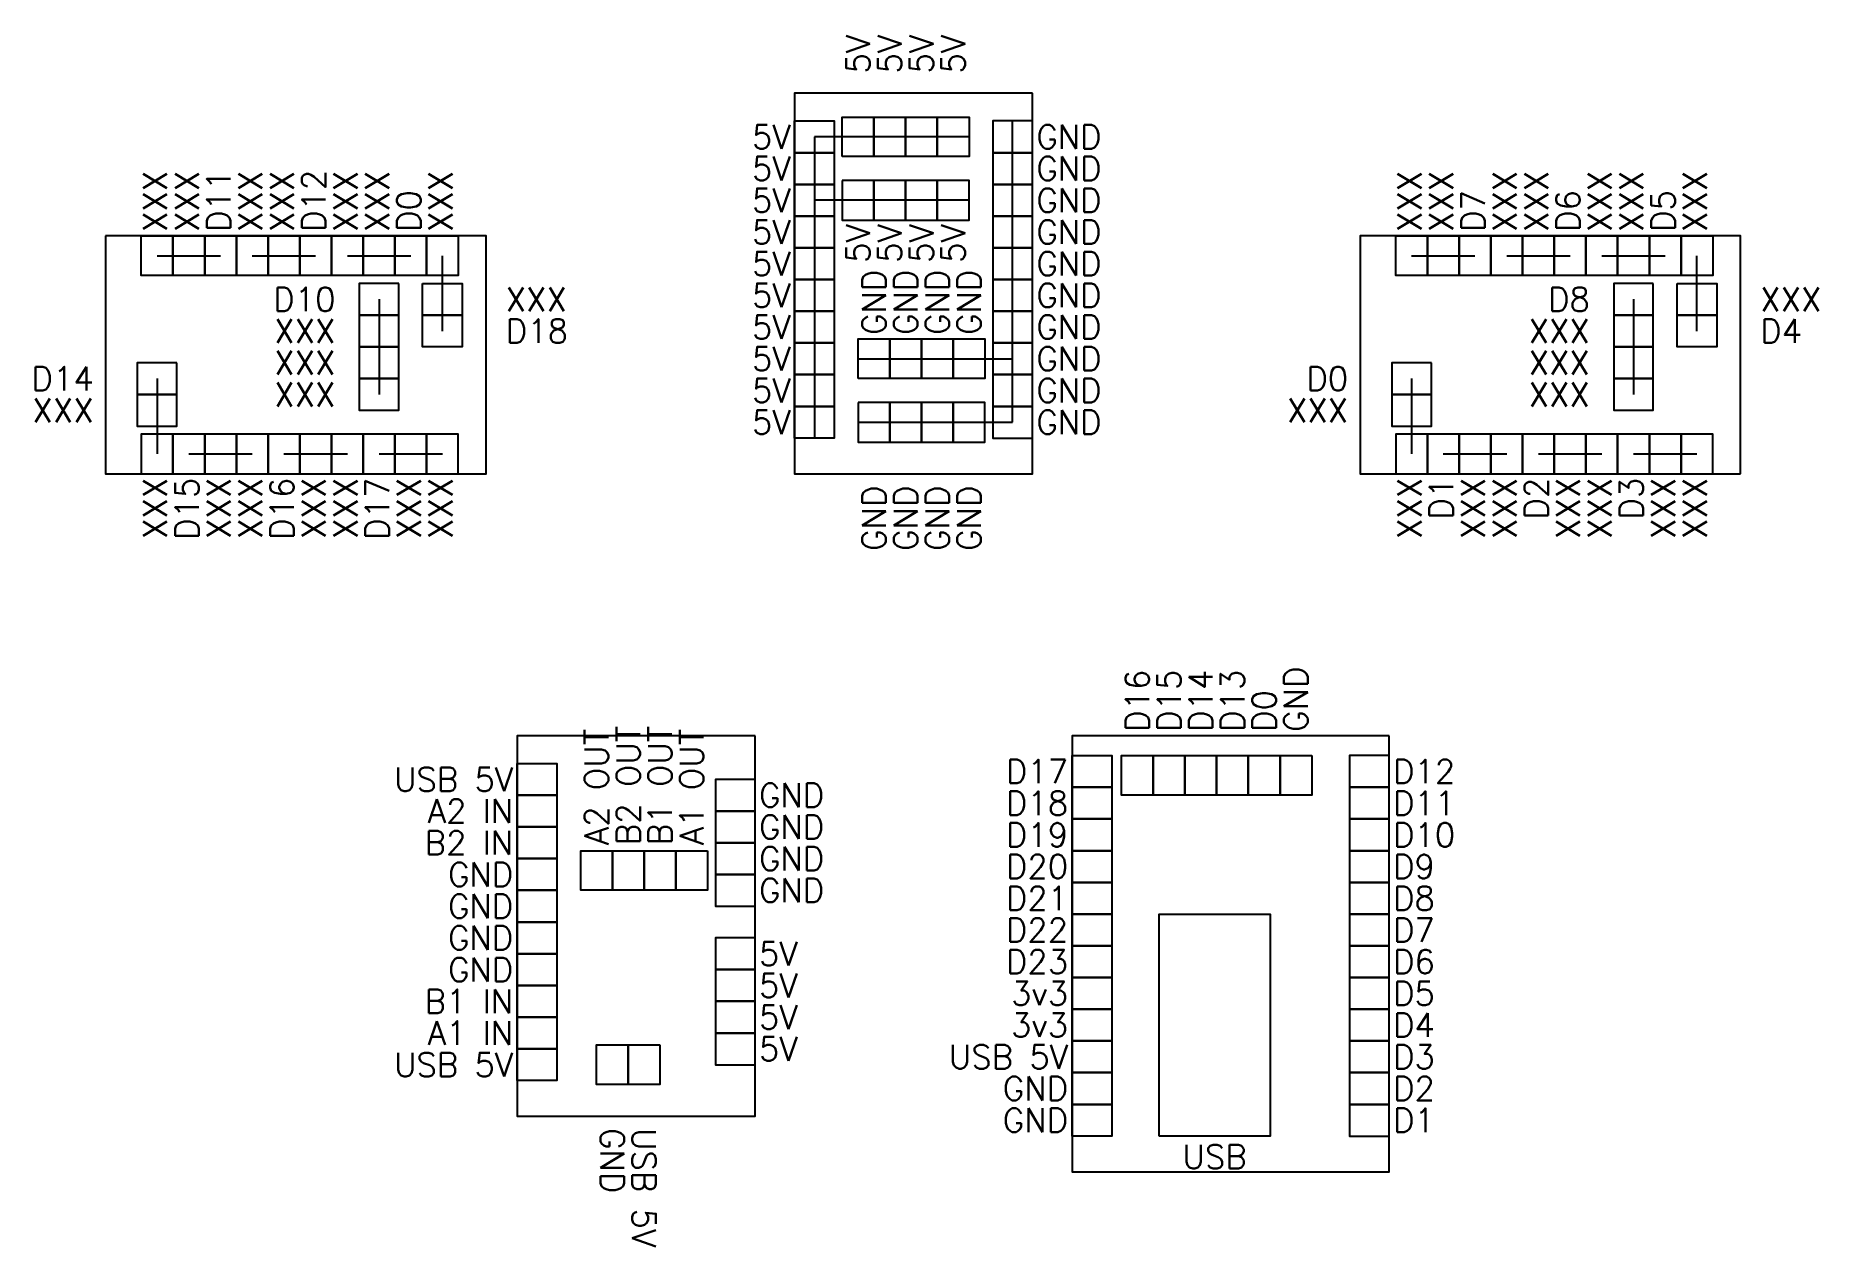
# Model space of a CAD drawing. Header units: inches. Extents: x -0.4 to 10.8, y -0.5 to 7.2.
import ezdxf

# ---------------------------------------------------------------- set-up
doc = ezdxf.new("R2010")
doc.units = ezdxf.units.IN
doc.header["$MEASUREMENT"] = 0
doc.styles.get("Standard").update_dxf_attribs({"font": 'romans.shx'})

msp = doc.modelspace()

# ---------------------------------------------------------------- linework, layer by layer
for p, q in [((5.447, 6.528), (4.472, 6.528)), ((4.472, 6.528), (4.472, 4.628)), ((5.722, 4.728), (5.722, 6.628)), ((5.447, 6.128), (4.472, 6.128)), ((0.325, 5.778), (0.725, 5.778)), ((0.925, 5.778), (1.325, 5.778)), ((1.525, 5.778), (1.925, 5.778)), ((2.125, 5.303), (2.125, 5.778)), ((8.239, 5.778), (8.639, 5.778)), ((8.839, 5.778), (9.239, 5.778)), ((9.439, 5.778), (9.839, 5.778)), ((10.039, 5.303), (10.039, 5.778)), ((1.725, 5.503), (1.725, 4.903)), ((9.639, 5.503), (9.639, 4.903)), ((4.747, 5.128), (5.722, 5.128)), ((0.325, 5.003), (0.325, 4.528)), ((8.239, 5.003), (8.239, 4.528)), ((4.747, 4.728), (5.722, 4.728)), ((0.525, 4.528), (0.925, 4.528)), ((1.125, 4.528), (1.525, 4.528)), ((1.725, 4.528), (2.125, 4.528)), ((8.439, 4.528), (8.839, 4.528)), ((9.039, 4.528), (9.439, 4.528)), ((9.639, 4.528), (10.039, 4.528))]:
    msp.add_line(p, q)
for points in [[(5.847, 6.803), (4.347, 6.803), (4.347, 4.403), (5.847, 4.403)], [(4.647, 6.403), (4.647, 6.653), (4.847, 6.653), (4.847, 6.403)], [(4.847, 6.403), (4.847, 6.653), (5.047, 6.653), (5.047, 6.403)], [(5.047, 6.403), (5.047, 6.653), (5.247, 6.653), (5.247, 6.403)], [(5.247, 6.403), (5.247, 6.653), (5.447, 6.653), (5.447, 6.403)], [(4.347, 6.628), (4.597, 6.628), (4.597, 6.428), (4.347, 6.428)], [(5.847, 6.628), (5.597, 6.628), (5.597, 6.428), (5.847, 6.428)], [(4.347, 6.428), (4.597, 6.428), (4.597, 6.228), (4.347, 6.228)], [(5.847, 6.428), (5.597, 6.428), (5.597, 6.228), (5.847, 6.228)], [(4.347, 6.228), (4.597, 6.228), (4.597, 6.028), (4.347, 6.028)], [(4.647, 6.253), (4.647, 6.003), (4.847, 6.003), (4.847, 6.253)], [(4.847, 6.253), (4.847, 6.003), (5.047, 6.003), (5.047, 6.253)], [(5.047, 6.253), (5.047, 6.003), (5.247, 6.003), (5.247, 6.253)], [(5.247, 6.253), (5.247, 6.003), (5.447, 6.003), (5.447, 6.253)], [(5.847, 6.228), (5.597, 6.228), (5.597, 6.028), (5.847, 6.028)], [(4.347, 6.028), (4.597, 6.028), (4.597, 5.828), (4.347, 5.828)], [(5.847, 6.028), (5.597, 6.028), (5.597, 5.828), (5.847, 5.828)], [(0, 5.903), (0, 4.403), (2.4, 4.403), (2.4, 5.903)], [(0.425, 5.903), (0.425, 5.653), (0.225, 5.653), (0.225, 5.903)], [(0.625, 5.903), (0.625, 5.653), (0.425, 5.653), (0.425, 5.903)], [(0.825, 5.903), (0.825, 5.653), (0.625, 5.653), (0.625, 5.903)], [(1.025, 5.903), (1.025, 5.653), (0.825, 5.653), (0.825, 5.903)], [(1.225, 5.903), (1.225, 5.653), (1.025, 5.653), (1.025, 5.903)], [(1.425, 5.903), (1.425, 5.653), (1.225, 5.653), (1.225, 5.903)], [(1.625, 5.903), (1.625, 5.653), (1.425, 5.653), (1.425, 5.903)], [(1.825, 5.903), (1.825, 5.653), (1.625, 5.653), (1.625, 5.903)], [(2.025, 5.903), (2.025, 5.653), (1.825, 5.653), (1.825, 5.903)], [(2.225, 5.903), (2.225, 5.653), (2.025, 5.653), (2.025, 5.903)], [(10.314, 4.403), (10.314, 5.903), (7.914, 5.903), (7.914, 4.403)], [(8.339, 5.903), (8.339, 5.653), (8.139, 5.653), (8.139, 5.903)], [(8.539, 5.903), (8.539, 5.653), (8.339, 5.653), (8.339, 5.903)], [(8.739, 5.903), (8.739, 5.653), (8.539, 5.653), (8.539, 5.903)], [(8.939, 5.903), (8.939, 5.653), (8.739, 5.653), (8.739, 5.903)], [(9.139, 5.903), (9.139, 5.653), (8.939, 5.653), (8.939, 5.903)], [(9.339, 5.903), (9.339, 5.653), (9.139, 5.653), (9.139, 5.903)], [(9.539, 5.903), (9.539, 5.653), (9.339, 5.653), (9.339, 5.903)], [(9.739, 5.903), (9.739, 5.653), (9.539, 5.653), (9.539, 5.903)], [(9.939, 5.903), (9.939, 5.653), (9.739, 5.653), (9.739, 5.903)], [(10.139, 5.903), (10.139, 5.653), (9.939, 5.653), (9.939, 5.903)], [(4.347, 5.828), (4.597, 5.828), (4.597, 5.628), (4.347, 5.628)], [(5.847, 5.828), (5.597, 5.828), (5.597, 5.628), (5.847, 5.628)], [(4.347, 5.628), (4.597, 5.628), (4.597, 5.428), (4.347, 5.428)], [(5.847, 5.628), (5.597, 5.628), (5.597, 5.428), (5.847, 5.428)], [(1.85, 5.603), (1.6, 5.603), (1.6, 5.403), (1.85, 5.403)], [(2, 5.603), (2.25, 5.603), (2.25, 5.403), (2, 5.403)], [(9.764, 5.603), (9.514, 5.603), (9.514, 5.403), (9.764, 5.403)], [(9.914, 5.603), (10.164, 5.603), (10.164, 5.403), (9.914, 5.403)], [(1.85, 5.403), (1.6, 5.403), (1.6, 5.203), (1.85, 5.203)], [(2, 5.403), (2.25, 5.403), (2.25, 5.203), (2, 5.203)], [(4.347, 5.428), (4.597, 5.428), (4.597, 5.228), (4.347, 5.228)], [(5.847, 5.428), (5.597, 5.428), (5.597, 5.228), (5.847, 5.228)], [(9.764, 5.403), (9.514, 5.403), (9.514, 5.203), (9.764, 5.203)], [(9.914, 5.403), (10.164, 5.403), (10.164, 5.203), (9.914, 5.203)], [(1.85, 5.203), (1.6, 5.203), (1.6, 5.003), (1.85, 5.003)], [(4.347, 5.228), (4.597, 5.228), (4.597, 5.028), (4.347, 5.028)], [(4.747, 5.003), (4.747, 5.253), (4.947, 5.253), (4.947, 5.003)], [(4.947, 5.003), (4.947, 5.253), (5.147, 5.253), (5.147, 5.003)], [(5.147, 5.003), (5.147, 5.253), (5.347, 5.253), (5.347, 5.003)], [(5.347, 5.003), (5.347, 5.253), (5.547, 5.253), (5.547, 5.003)], [(5.847, 5.228), (5.597, 5.228), (5.597, 5.028), (5.847, 5.028)], [(9.764, 5.203), (9.514, 5.203), (9.514, 5.003), (9.764, 5.003)], [(0.45, 5.103), (0.2, 5.103), (0.2, 4.903), (0.45, 4.903)], [(8.364, 5.103), (8.114, 5.103), (8.114, 4.903), (8.364, 4.903)], [(1.85, 5.003), (1.6, 5.003), (1.6, 4.803), (1.85, 4.803)], [(4.347, 5.028), (4.597, 5.028), (4.597, 4.828), (4.347, 4.828)], [(5.847, 5.028), (5.597, 5.028), (5.597, 4.828), (5.847, 4.828)], [(9.764, 5.003), (9.514, 5.003), (9.514, 4.803), (9.764, 4.803)], [(0.45, 4.903), (0.2, 4.903), (0.2, 4.703), (0.45, 4.703)], [(4.747, 4.853), (4.747, 4.603), (4.947, 4.603), (4.947, 4.853)], [(4.947, 4.853), (4.947, 4.603), (5.147, 4.603), (5.147, 4.853)], [(5.147, 4.853), (5.147, 4.603), (5.347, 4.603), (5.347, 4.853)], [(5.347, 4.853), (5.347, 4.603), (5.547, 4.603), (5.547, 4.853)], [(8.364, 4.903), (8.114, 4.903), (8.114, 4.703), (8.364, 4.703)], [(4.347, 4.828), (4.597, 4.828), (4.597, 4.628), (4.347, 4.628)], [(5.847, 4.828), (5.597, 4.828), (5.597, 4.628), (5.847, 4.628)], [(0.425, 4.403), (0.425, 4.653), (0.225, 4.653), (0.225, 4.403)], [(0.625, 4.403), (0.625, 4.653), (0.425, 4.653), (0.425, 4.403)], [(0.825, 4.403), (0.825, 4.653), (0.625, 4.653), (0.625, 4.403)], [(1.025, 4.403), (1.025, 4.653), (0.825, 4.653), (0.825, 4.403)], [(1.225, 4.403), (1.225, 4.653), (1.025, 4.653), (1.025, 4.403)], [(1.425, 4.403), (1.425, 4.653), (1.225, 4.653), (1.225, 4.403)], [(1.625, 4.403), (1.625, 4.653), (1.425, 4.653), (1.425, 4.403)], [(1.825, 4.403), (1.825, 4.653), (1.625, 4.653), (1.625, 4.403)], [(2.025, 4.403), (2.025, 4.653), (1.825, 4.653), (1.825, 4.403)], [(2.225, 4.403), (2.225, 4.653), (2.025, 4.653), (2.025, 4.403)], [(8.339, 4.403), (8.339, 4.653), (8.139, 4.653), (8.139, 4.403)], [(8.539, 4.403), (8.539, 4.653), (8.339, 4.653), (8.339, 4.403)], [(8.739, 4.403), (8.739, 4.653), (8.539, 4.653), (8.539, 4.403)], [(8.939, 4.403), (8.939, 4.653), (8.739, 4.653), (8.739, 4.403)], [(9.139, 4.403), (9.139, 4.653), (8.939, 4.653), (8.939, 4.403)], [(9.339, 4.403), (9.339, 4.653), (9.139, 4.653), (9.139, 4.403)], [(9.539, 4.403), (9.539, 4.653), (9.339, 4.653), (9.339, 4.403)], [(9.739, 4.403), (9.739, 4.653), (9.539, 4.653), (9.539, 4.403)], [(9.939, 4.403), (9.939, 4.653), (9.739, 4.653), (9.739, 4.403)], [(10.139, 4.403), (10.139, 4.653), (9.939, 4.653), (9.939, 4.403)], [(4.097, 2.75), (2.597, 2.75), (2.597, 0.35), (4.097, 0.35)], [(8.097, 2.75), (6.097, 2.75), (6.097, 0), (8.097, 0)], [(6.097, 2.625), (6.347, 2.625), (6.347, 2.425), (6.097, 2.425)], [(6.609, 2.625), (6.609, 2.375), (6.409, 2.375), (6.409, 2.625)], [(6.809, 2.625), (6.809, 2.375), (6.609, 2.375), (6.609, 2.625)], [(7.009, 2.625), (7.009, 2.375), (6.809, 2.375), (6.809, 2.625)], [(7.209, 2.625), (7.209, 2.375), (7.009, 2.375), (7.009, 2.625)], [(7.409, 2.625), (7.409, 2.375), (7.209, 2.375), (7.209, 2.625)], [(7.609, 2.625), (7.609, 2.375), (7.409, 2.375), (7.409, 2.625)], [(8.097, 2.625), (7.847, 2.625), (7.847, 2.425), (8.097, 2.425)], [(2.597, 2.575), (2.847, 2.575), (2.847, 2.375), (2.597, 2.375)], [(4.097, 2.475), (3.847, 2.475), (3.847, 2.275), (4.097, 2.275)], [(2.597, 2.375), (2.847, 2.375), (2.847, 2.175), (2.597, 2.175)], [(6.097, 2.425), (6.347, 2.425), (6.347, 2.225), (6.097, 2.225)], [(8.097, 2.425), (7.847, 2.425), (7.847, 2.225), (8.097, 2.225)], [(4.097, 2.275), (3.847, 2.275), (3.847, 2.075), (4.097, 2.075)], [(2.597, 2.175), (2.847, 2.175), (2.847, 1.975), (2.597, 1.975)], [(6.097, 2.225), (6.347, 2.225), (6.347, 2.025), (6.097, 2.025)], [(8.097, 2.225), (7.847, 2.225), (7.847, 2.025), (8.097, 2.025)], [(3.197, 2.025), (3.197, 1.775), (2.997, 1.775), (2.997, 2.025)], [(3.397, 2.025), (3.397, 1.775), (3.197, 1.775), (3.197, 2.025)], [(3.597, 2.025), (3.597, 1.775), (3.397, 1.775), (3.397, 2.025)], [(3.797, 2.025), (3.797, 1.775), (3.597, 1.775), (3.597, 2.025)], [(4.097, 2.075), (3.847, 2.075), (3.847, 1.875), (4.097, 1.875)], [(6.097, 2.025), (6.347, 2.025), (6.347, 1.825), (6.097, 1.825)], [(8.097, 2.025), (7.847, 2.025), (7.847, 1.825), (8.097, 1.825)], [(2.597, 1.975), (2.847, 1.975), (2.847, 1.775), (2.597, 1.775)], [(4.097, 1.875), (3.847, 1.875), (3.847, 1.675), (4.097, 1.675)], [(6.097, 1.825), (6.347, 1.825), (6.347, 1.625), (6.097, 1.625)], [(8.097, 1.825), (7.847, 1.825), (7.847, 1.625), (8.097, 1.625)], [(2.597, 1.775), (2.847, 1.775), (2.847, 1.575), (2.597, 1.575)], [(2.597, 1.575), (2.847, 1.575), (2.847, 1.375), (2.597, 1.375)], [(6.097, 1.625), (6.347, 1.625), (6.347, 1.425), (6.097, 1.425)], [(6.647, 0.225), (6.647, 1.625), (7.347, 1.625), (7.347, 0.225)], [(8.097, 1.625), (7.847, 1.625), (7.847, 1.425), (8.097, 1.425)], [(4.097, 1.475), (3.847, 1.475), (3.847, 1.275), (4.097, 1.275)], [(2.597, 1.375), (2.847, 1.375), (2.847, 1.175), (2.597, 1.175)], [(6.097, 1.425), (6.347, 1.425), (6.347, 1.225), (6.097, 1.225)], [(8.097, 1.425), (7.847, 1.425), (7.847, 1.225), (8.097, 1.225)], [(4.097, 1.275), (3.847, 1.275), (3.847, 1.075), (4.097, 1.075)], [(2.597, 1.175), (2.847, 1.175), (2.847, 0.975), (2.597, 0.975)], [(6.097, 1.225), (6.347, 1.225), (6.347, 1.025), (6.097, 1.025)], [(8.097, 1.225), (7.847, 1.225), (7.847, 1.025), (8.097, 1.025)], [(4.097, 1.075), (3.847, 1.075), (3.847, 0.875), (4.097, 0.875)], [(6.097, 1.025), (6.347, 1.025), (6.347, 0.825), (6.097, 0.825)], [(8.097, 1.025), (7.847, 1.025), (7.847, 0.825), (8.097, 0.825)], [(2.597, 0.975), (2.847, 0.975), (2.847, 0.775), (2.597, 0.775)], [(3.297, 0.8), (3.297, 0.55), (3.097, 0.55), (3.097, 0.8)], [(3.497, 0.8), (3.497, 0.55), (3.297, 0.55), (3.297, 0.8)], [(4.097, 0.875), (3.847, 0.875), (3.847, 0.675), (4.097, 0.675)], [(6.097, 0.825), (6.347, 0.825), (6.347, 0.625), (6.097, 0.625)], [(8.097, 0.825), (7.847, 0.825), (7.847, 0.625), (8.097, 0.625)], [(2.597, 0.775), (2.847, 0.775), (2.847, 0.575), (2.597, 0.575)], [(6.097, 0.625), (6.347, 0.625), (6.347, 0.425), (6.097, 0.425)], [(8.097, 0.625), (7.847, 0.625), (7.847, 0.425), (8.097, 0.425)], [(6.097, 0.425), (6.347, 0.425), (6.347, 0.225), (6.097, 0.225)], [(8.097, 0.425), (7.847, 0.425), (7.847, 0.225), (8.097, 0.225)]]:
    msp.add_lwpolyline(points, close=True)

# ---------------------------------------------------------------- texts
at = {"char_height": 0.15}
for s, insert, attachment_point, rotation in [('5V', (4.672, 6.928), 1, 90), ('5V', (4.872, 6.928), 1, 90), ('5V', (5.072, 6.928), 1, 90), ('5V', (5.272, 6.928), 1, 90), ('D12', (1.238, 5.928), 1, 90), ('XXX', (0.237, 5.928), 1, 90), ('XXX', (0.438, 5.928), 1, 90), ('D11', (0.638, 5.928), 1, 90), ('XXX', (0.838, 5.928), 1, 90), ('XXX', (1.038, 5.928), 1, 90), ('XXX', (1.438, 5.928), 1, 90), ('XXX', (1.638, 5.928), 1, 90), ('XXX', (2.038, 5.928), 1, 90), ('XXX', (8.151, 5.928), 1, 90), ('XXX', (8.351, 5.928), 1, 90), ('XXX', (8.751, 5.928), 1, 90), ('XXX', (8.951, 5.928), 1, 90), ('XXX', (9.351, 5.928), 1, 90), ('XXX', (9.551, 5.928), 1, 90), ('XXX', (9.951, 5.928), 1, 90), ('D0', (1.838, 5.928), 1, 90), ('D7', (8.551, 5.928), 1, 90), ('D6', (9.151, 5.928), 1, 90), ('D5', (9.751, 5.928), 1, 90), ('5V', (4.672, 5.978), 3, 90), ('5V', (4.872, 5.978), 3, 90), ('5V', (5.072, 5.978), 3, 90), ('5V', (5.272, 5.978), 3, 90), ('GND', (4.772, 5.278), 1, 90), ('GND', (4.972, 5.278), 1, 90), ('GND', (5.172, 5.278), 1, 90), ('GND', (5.372, 5.278), 1, 90), ('XXX', (0.237, 4.378), 3, 90), ('D15', (0.438, 4.378), 3, 90), ('XXX', (0.638, 4.378), 3, 90), ('XXX', (0.838, 4.378), 3, 90), ('D16', (1.038, 4.378), 3, 90), ('XXX', (1.238, 4.378), 3, 90), ('XXX', (1.438, 4.378), 3, 90), ('D17', (1.638, 4.378), 3, 90), ('XXX', (1.838, 4.378), 3, 90), ('XXX', (2.038, 4.378), 3, 90), ('GND', (4.772, 4.328), 3, 90), ('GND', (4.972, 4.328), 3, 90), ('GND', (5.172, 4.328), 3, 90), ('GND', (5.372, 4.328), 3, 90), ('XXX', (8.151, 4.378), 3, 90), ('D1', (8.351, 4.378), 3, 90), ('XXX', (8.551, 4.378), 3, 90), ('XXX', (8.751, 4.378), 3, 90), ('D2', (8.951, 4.378), 3, 90), ('XXX', (9.151, 4.378), 3, 90), ('XXX', (9.351, 4.378), 3, 90), ('D3', (9.551, 4.378), 3, 90), ('XXX', (9.751, 4.378), 3, 90), ('XXX', (9.951, 4.378), 3, 90), ('D14', (6.834, 2.775), 1, 90), ('GND', (7.434, 2.775), 1, 90), ('D16', (6.434, 2.775), 1, 90), ('D15', (6.634, 2.775), 1, 90), ('D13', (7.034, 2.775), 1, 90), ('D0', (7.234, 2.775), 1, 90), ('A2 OUT', (3.172, 2.06), 7, 90), ('B2 OUT', (3.372, 2.06), 7, 90), ('B1 OUT', (3.422, 2.06), 1, 90), ('A1 OUT', (3.622, 2.06), 1, 90), ('GND', (3.272, 0.275), 1, 270), ('USB 5V', (3.472, 0.275), 1, 270)]:
    msp.add_mtext_dynamic_manual_height_columns(s, width=1.50888, gutter_width=4.101, heights=[0], dxfattribs=dict(at, insert=insert, attachment_point=attachment_point, rotation=rotation))
for s, width, insert, attachment_point in [('5V', 1.50888, (4.322, 6.528), 6), ('GND', 1.50888, (5.872, 6.528), 4), ('5V', 1.50888, (4.322, 6.328), 6), ('GND', 1.50888, (5.872, 6.328), 4), ('5V', 1.50888, (4.322, 6.128), 6), ('GND', 1.50888, (5.872, 6.128), 4), ('5V', 1.50888, (4.322, 5.928), 6), ('GND', 1.50888, (5.872, 5.928), 4), ('5V', 1.50888, (4.322, 5.728), 6), ('GND', 1.50888, (5.872, 5.728), 4), ('D10', 1.50888, (1.45, 5.503), 6), ('XXX', 1.50888, (2.525, 5.503), 4), ('5V', 1.50888, (4.322, 5.528), 6), ('GND', 1.50888, (5.872, 5.528), 4), ('D8', 1.50888, (9.364, 5.503), 6), ('XXX', 1.50888, (10.439, 5.503), 4), ('5V', 1.50888, (4.322, 5.328), 6), ('GND', 1.50888, (5.872, 5.328), 4), ('XXX', 1.50888, (1.45, 5.303), 6), ('D18', 1.50888, (2.525, 5.303), 4), ('XXX', 1.50888, (9.364, 5.303), 6), ('D4', 1.50888, (10.439, 5.303), 4), ('XXX', 1.50888, (1.45, 5.103), 6), ('5V', 1.50888, (4.322, 5.128), 6), ('GND', 1.50888, (5.872, 5.128), 4), ('XXX', 1.50888, (9.364, 5.103), 6), ('D14', 1.50888, (-0.075, 5.003), 6), ('D0', 1.50888, (7.839, 5.003), 6), ('XXX', 1.50888, (1.45, 4.903), 6), ('5V', 1.50888, (4.322, 4.928), 6), ('GND', 1.50888, (5.872, 4.928), 4), ('XXX', 1.50888, (9.364, 4.903), 6), ('XXX', 1.50888, (-0.075, 4.803), 6), ('XXX', 1.50888, (7.839, 4.803), 6), ('5V', 1.50888, (4.322, 4.728), 6), ('GND', 1.50888, (5.872, 4.728), 4), ('D17', 1.50888, (6.072, 2.525), 6), ('D12', 1.50888, (8.122, 2.525), 4), ('USB 5V', 2.56503, (2.572, 2.475), 6), ('GND', 1.50888, (4.122, 2.375), 4), ('D18', 1.50888, (6.072, 2.325), 6), ('D11', 1.50888, (8.122, 2.325), 4), ('A2 IN', 1.50888, (2.572, 2.275), 6), ('GND', 1.50888, (4.122, 2.175), 4), ('B2 IN', 1.50888, (2.572, 2.075), 6), ('D19', 1.50888, (6.072, 2.125), 6), ('D10', 1.50888, (8.122, 2.125), 4), ('GND', 1.50888, (4.122, 1.975), 4), ('GND', 1.50888, (2.572, 1.875), 6), ('D20', 1.50888, (6.072, 1.925), 6), ('D9', 1.50888, (8.122, 1.925), 4), ('GND', 1.50888, (4.122, 1.775), 4), ('D21', 1.50888, (6.072, 1.725), 6), ('D8', 1.50888, (8.122, 1.725), 4), ('GND', 1.50888, (2.572, 1.675), 6), ('D22', 1.50888, (6.072, 1.525), 6), ('D7', 1.50888, (8.122, 1.525), 4), ('GND', 1.50888, (2.572, 1.475), 6), ('GND', 1.50888, (2.572, 1.275), 6), ('5V', 1.50888, (4.122, 1.375), 4), ('D23', 1.50888, (6.072, 1.325), 6), ('D6', 1.50888, (8.122, 1.325), 4), ('5V', 1.50888, (4.122, 1.175), 4), ('B1 IN', 1.50888, (2.572, 1.075), 6), ('3v3', 1.50888, (6.072, 1.125), 6), ('D5', 1.50888, (8.122, 1.125), 4), ('5V', 1.50888, (4.122, 0.975), 4), ('A1 IN', 1.50888, (2.572, 0.875), 6), ('3v3', 1.50888, (6.072, 0.925), 6), ('D4', 1.50888, (8.122, 0.925), 4), ('5V', 1.50888, (4.122, 0.775), 4), ('USB 5V', 1.50888, (6.072, 0.725), 6), ('D3', 1.50888, (8.122, 0.725), 4), ('USB 5V', 2.52441, (2.572, 0.675), 6), ('GND', 1.50888, (6.072, 0.525), 6), ('D2', 1.50888, (8.122, 0.525), 4), ('GND', 1.50888, (6.072, 0.325), 6), ('D1', 1.50888, (8.122, 0.325), 4), ('USB', 1.50888, (7.199, 0.095), 6)]:
    msp.add_mtext_dynamic_manual_height_columns(s, width=width, gutter_width=4.101, heights=[0], dxfattribs=dict(at, insert=insert, attachment_point=attachment_point))

doc.saveas('drawing.dxf')
